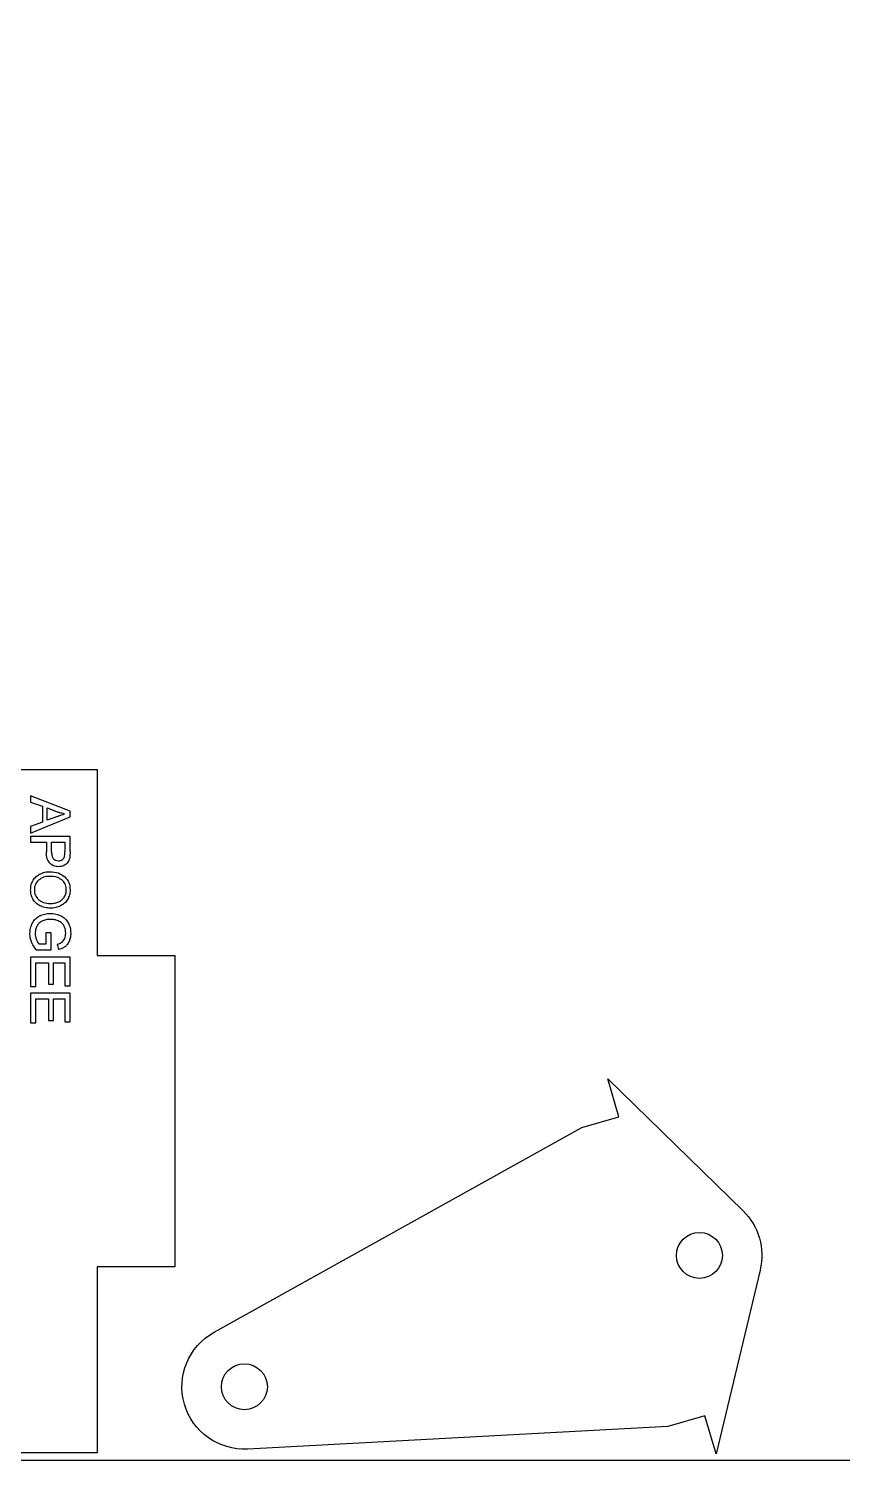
# Model space of a CAD drawing. Header units: millimetres. Extents: x 0 to 600, y -305 to 0.
# Drawn here: x 195.2 to 300, y -305 to -120.5 of the extents above; entities that cross this region are included whole.
import ezdxf

# ---------------------------------------------------------------- set-up
doc = ezdxf.new("R2010")
doc.units = ezdxf.units.MM
for name, color, linetype in [('BOARDS', 7, 'CONTINUOUS'), ('HOLES DIAM 6.0 D 5.0', 5, 'CONTINUOUS'), ('INSETS D 0.1', 3, 'CONTINUOUS'), ('PERIMETER D 5.0', 5, 'CONTINUOUS')]:
    doc.layers.add(name, color=color, linetype=linetype)

msp = doc.modelspace()

# ---------------------------------------------------------------- linework, layer by layer
at = {"layer": 'BOARDS'}
msp.add_lwpolyline([(0, 0), (600, 0), (600, -305), (0, -305)], close=True, dxfattribs=at)
at = {"layer": 'HOLES DIAM 6.0 D 5.0'}
for centre in [(281.6, -278.59), (222.99, -295.51)]:
    msp.add_circle(centre, 2.96, dxfattribs=at)
at = {"layer": 'INSETS D 0.1'}
for p, q in [((197.59, -220.93), (199.01, -221.46)), ((197.59, -222.51), (197.59, -220.93)), ((198.92, -222.01), (197.59, -222.51)), ((195.46, -224.6), (195.46, -225.34)), ((200.54, -224.6), (195.46, -224.6)), ((200.54, -226.53), (200.54, -224.6)), ((195.46, -225.34), (197.49, -225.34)), ((197.49, -225.34), (197.49, -226.58)), ((198.16, -226.59), (198.16, -225.34)), ((198.16, -225.34), (199.87, -225.34)), ((199.87, -225.34), (199.87, -226.58)), ((197.42, -237.03), (197.42, -238.5)), ((198.09, -237.03), (197.42, -237.03)), ((198.09, -239.23), (198.09, -237.03)), ((196.18, -239.23), (198.09, -239.23)), ((197.42, -238.5), (196.55, -238.5)), ((198.89, -238.49), (199.07, -239.16))]:
    msp.add_line(p, q, dxfattribs=at)
for points in [[(196.97, -220.71), (196.97, -222.75), (195.46, -223.33), (195.46, -224.17), (200.54, -222.09), (200.54, -221.32), (195.46, -219.37), (195.46, -220.16)], [(195.46, -243.95), (196.13, -243.95), (196.13, -240.88), (197.75, -240.88), (197.75, -243.65), (198.42, -243.65), (198.42, -240.88), (199.87, -240.88), (199.87, -243.83), (200.54, -243.83), (200.54, -240.14), (195.46, -240.14)], [(195.46, -244.8), (195.46, -248.61), (196.13, -248.61), (196.13, -245.54), (197.75, -245.54), (197.75, -248.31), (198.42, -248.31), (198.42, -245.54), (199.87, -245.54), (199.87, -248.49), (200.54, -248.49), (200.54, -244.8)]]:
    msp.add_lwpolyline(points, close=True, dxfattribs=at)
for points, knots in [([(198.92, -222.01), (198.92, -222.01), (198.92, -222.01), (198.92, -222.01), (199.11, -221.94), (199.31, -221.87), (199.5, -221.8), (199.6, -221.77), (199.71, -221.73), (199.82, -221.7)], [-0.00000382, -0.00000382, -0.00000382, -0.00000382, 0, 0, 0, 0.06111926, 0.06111926, 0.06111926, 0.09431712, 0.09431712, 0.09431712, 0.09431712]), ([(199.82, -221.7), (199.71, -221.67), (199.59, -221.65), (199.48, -221.62), (199.32, -221.57), (199.16, -221.52), (199.01, -221.46), (199.01, -221.46), (199.01, -221.46), (199.01, -221.46)], [0.01526989, 0.01526989, 0.01526989, 0.01526989, 0.04928266, 0.04928266, 0.04928266, 0.09930154, 0.09930154, 0.09930154, 0.09935214, 0.09935214, 0.09935214, 0.09935214]), ([(197.94, -228.08), (197.94, -228.08), (197.94, -228.08), (197.94, -228.07), (197.81, -227.89), (197.68, -227.7), (197.61, -227.49), (197.5, -227.21), (197.5, -226.89), (197.49, -226.58), (197.49, -226.58), (197.49, -226.58), (197.49, -226.58)], [-0.0006346, -0.0006346, -0.0006346, -0.0006346, 0, 0, 0, 0.0658901, 0.0658901, 0.0658901, 0.156267, 0.156267, 0.156267, 0.1562901, 0.1562901, 0.1562901, 0.1562901]), ([(198.16, -226.59), (198.17, -226.78), (198.17, -226.97), (198.22, -227.13), (198.26, -227.25), (198.33, -227.36), (198.39, -227.48)], [0, 0, 0, 0, 0.05515, 0.05515, 0.05515, 0.09490787, 0.09490787, 0.09490787, 0.09490787]), ([(199.83, -227.19), (199.84, -227.11), (199.85, -227.03), (199.86, -226.96), (199.87, -226.83), (199.87, -226.71), (199.87, -226.58), (199.87, -226.58), (199.87, -226.58), (199.87, -226.58)], [0.0003925, 0.0003925, 0.0003925, 0.0003925, 0.02402055, 0.02402055, 0.02402055, 0.06198013, 0.06198013, 0.06198013, 0.0619887, 0.0619887, 0.0619887, 0.0619887]), ([(200.54, -226.53), (200.54, -226.53), (200.54, -226.53), (200.54, -226.53), (200.54, -226.67), (200.54, -226.82), (200.53, -226.97), (200.52, -227.08), (200.51, -227.18), (200.49, -227.29), (200.49, -227.29), (200.49, -227.29), (200.49, -227.29)], [-0.00000629, -0.00000629, -0.00000629, -0.00000629, 0, 0, 0, 0.0439282, 0.0439282, 0.0439282, 0.07627234, 0.07627234, 0.07627234, 0.07641689, 0.07641689, 0.07641689, 0.07641689]), ([(199.05, -228.5), (199.05, -228.5), (199.05, -228.5), (199.05, -228.5), (198.85, -228.48), (198.64, -228.47), (198.45, -228.39), (198.27, -228.32), (198.11, -228.2), (197.95, -228.08), (197.95, -228.08), (197.95, -228.08), (197.94, -228.08)], [-0.0002491, -0.0002491, -0.0002491, -0.0002491, 0, 0, 0, 0.0597441, 0.0597441, 0.0597441, 0.1174894, 0.1174894, 0.1174894, 0.118123, 0.118123, 0.118123, 0.118123]), ([(198.39, -227.48), (198.48, -227.56), (198.57, -227.63), (198.66, -227.67), (198.77, -227.72), (198.9, -227.72), (199.03, -227.73)], [0.00065503, 0.00065503, 0.00065503, 0.00065503, 0.03512897, 0.03512897, 0.03512897, 0.07393186, 0.07393186, 0.07393186, 0.07393186]), ([(199.03, -227.73), (199.13, -227.73), (199.23, -227.72), (199.31, -227.7), (199.39, -227.67), (199.47, -227.63), (199.55, -227.58)], [0.00024116, 0.00024116, 0.00024116, 0.00024116, 0.02938703, 0.02938703, 0.02938703, 0.05636764, 0.05636764, 0.05636764, 0.05636764]), ([(199.75, -228.34), (199.75, -228.34), (199.75, -228.34), (199.75, -228.34), (199.64, -228.39), (199.54, -228.43), (199.42, -228.46), (199.3, -228.48), (199.18, -228.49), (199.06, -228.5), (199.05, -228.5), (199.05, -228.5), (199.05, -228.5)], [-0.00022295, -0.00022295, -0.00022295, -0.00022295, 0, 0, 0, 0.03450337, 0.03450337, 0.03450337, 0.07034596, 0.07034596, 0.07034596, 0.07059868, 0.07059868, 0.07059868, 0.07059868]), ([(199.55, -227.58), (199.61, -227.53), (199.68, -227.47), (199.72, -227.41), (199.77, -227.35), (199.8, -227.27), (199.83, -227.19)], [0.00034197, 0.00034197, 0.00034197, 0.00034197, 0.0261068, 0.0261068, 0.0261068, 0.05156406, 0.05156406, 0.05156406, 0.05156406]), ([(200.25, -227.93), (200.25, -227.93), (200.25, -227.93), (200.25, -227.93), (200.19, -228.01), (200.12, -228.09), (200.04, -228.16), (199.95, -228.23), (199.85, -228.29), (199.76, -228.34), (199.75, -228.34), (199.75, -228.34), (199.75, -228.34)], [-0.00030751, -0.00030751, -0.00030751, -0.00030751, 0, 0, 0, 0.03053413, 0.03053413, 0.03053413, 0.06325837, 0.06325837, 0.06325837, 0.06348071, 0.06348071, 0.06348071, 0.06348071]), ([(200.49, -227.29), (200.49, -227.29), (200.49, -227.29), (200.49, -227.29), (200.47, -227.41), (200.44, -227.53), (200.4, -227.64), (200.36, -227.74), (200.31, -227.83), (200.25, -227.92), (200.25, -227.92), (200.25, -227.93), (200.25, -227.93)], [-0.00014352, -0.00014352, -0.00014352, -0.00014352, 0, 0, 0, 0.0350037, 0.0350037, 0.0350037, 0.06640885, 0.06640885, 0.06640885, 0.06671724, 0.06671724, 0.06671724, 0.06671724]), ([(195.46, -231.49), (195.47, -231.26), (195.48, -231.04), (195.54, -230.83), (195.59, -230.63), (195.69, -230.44), (195.79, -230.25)], [0.0002332, 0.0002332, 0.0002332, 0.0002332, 0.0673902, 0.0673902, 0.0673902, 0.1317214, 0.1317214, 0.1317214, 0.1317214]), ([(195.79, -230.25), (195.91, -230.07), (196.04, -229.9), (196.19, -229.77), (196.34, -229.63), (196.52, -229.53), (196.7, -229.42)], [0.0002917, 0.0002917, 0.0002917, 0.0002917, 0.0633532, 0.0633532, 0.0633532, 0.12665, 0.12665, 0.12665, 0.12665]), ([(196.47, -230.24), (196.47, -230.24), (196.47, -230.24), (196.47, -230.24), (196.32, -230.41), (196.16, -230.59), (196.07, -230.8), (195.98, -231.01), (195.96, -231.25), (195.94, -231.48), (195.94, -231.48), (195.94, -231.48), (195.94, -231.48)], [-0.0004584, -0.0004584, -0.0004584, -0.0004584, 0, 0, 0, 0.0672528, 0.0672528, 0.0672528, 0.1356472, 0.1356472, 0.1356472, 0.1359961, 0.1359961, 0.1359961, 0.1359961]), ([(197.92, -229.74), (197.92, -229.74), (197.92, -229.74), (197.92, -229.74), (197.64, -229.75), (197.36, -229.77), (197.1, -229.86), (196.88, -229.95), (196.68, -230.09), (196.48, -230.23), (196.48, -230.23), (196.47, -230.23), (196.47, -230.24)], [-0.0001454, -0.0001454, -0.0001454, -0.0001454, 0, 0, 0, 0.0816981, 0.0816981, 0.0816981, 0.1532791, 0.1532791, 0.1532791, 0.1537404, 0.1537404, 0.1537404, 0.1537404]), ([(196.7, -229.42), (196.9, -229.34), (197.1, -229.25), (197.3, -229.21), (197.51, -229.16), (197.72, -229.15), (197.94, -229.14)], [0.0002482, 0.0002482, 0.0002482, 0.0002482, 0.0643997, 0.0643997, 0.0643997, 0.1287068, 0.1287068, 0.1287068, 0.1287068]), ([(199.56, -230.26), (199.56, -230.25), (199.56, -230.25), (199.56, -230.25), (199.35, -230.11), (199.14, -229.96), (198.91, -229.87), (198.6, -229.75), (198.26, -229.75), (197.93, -229.74), (197.93, -229.74), (197.92, -229.74), (197.92, -229.74)], [-0.0005655, -0.0005655, -0.0005655, -0.0005655, 0, 0, 0, 0.0747842, 0.0747842, 0.0747842, 0.1723437, 0.1723437, 0.1723437, 0.1724885, 0.1724885, 0.1724885, 0.1724885]), ([(197.94, -229.14), (198.32, -229.16), (198.7, -229.18), (199.03, -229.3), (199.32, -229.41), (199.59, -229.6), (199.86, -229.8)], [0.0002083, 0.0002083, 0.0002083, 0.0002083, 0.1122251, 0.1122251, 0.1122251, 0.209515, 0.209515, 0.209515, 0.209515]), ([(200.06, -231.49), (200.06, -231.49), (200.06, -231.49), (200.06, -231.49), (200.04, -231.27), (200.02, -231.04), (199.94, -230.83), (199.85, -230.62), (199.71, -230.44), (199.57, -230.26), (199.57, -230.26), (199.57, -230.26), (199.56, -230.26)], [-0.0002972, -0.0002972, -0.0002972, -0.0002972, 0, 0, 0, 0.0664607, 0.0664607, 0.0664607, 0.132763, 0.132763, 0.132763, 0.1333269, 0.1333269, 0.1333269, 0.1333269]), ([(199.86, -229.8), (200.06, -230.04), (200.26, -230.28), (200.38, -230.55), (200.49, -230.83), (200.52, -231.16), (200.55, -231.49)], [0.0004845, 0.0004845, 0.0004845, 0.0004845, 0.0930215, 0.0930215, 0.0930215, 0.1903635, 0.1903635, 0.1903635, 0.1903635]), ([(195.76, -232.68), (195.67, -232.49), (195.58, -232.3), (195.53, -232.11), (195.48, -231.91), (195.47, -231.7), (195.46, -231.49)], [0.0002829, 0.0002829, 0.0002829, 0.0002829, 0.0629069, 0.0629069, 0.0629069, 0.1260709, 0.1260709, 0.1260709, 0.1260709]), ([(195.94, -231.48), (195.94, -231.49), (195.94, -231.49), (195.94, -231.49), (195.96, -231.73), (195.98, -231.97), (196.08, -232.18), (196.17, -232.39), (196.32, -232.57), (196.48, -232.74), (196.48, -232.74), (196.48, -232.74), (196.48, -232.74)], [-0.0003486, -0.0003486, -0.0003486, -0.0003486, 0, 0, 0, 0.0693396, 0.0693396, 0.0693396, 0.136885, 0.136885, 0.136885, 0.1373731, 0.1373731, 0.1373731, 0.1373731]), ([(199.08, -233.03), (199.08, -233.03), (199.08, -233.03), (199.08, -233.03), (199.22, -232.95), (199.37, -232.87), (199.49, -232.77), (199.61, -232.66), (199.71, -232.54), (199.8, -232.41), (199.8, -232.41), (199.8, -232.41), (199.8, -232.41)], [-0.00026862, -0.00026862, -0.00026862, -0.00026862, 0, 0, 0, 0.04773984, 0.04773984, 0.04773984, 0.09392661, 0.09392661, 0.09392661, 0.09423227, 0.09423227, 0.09423227, 0.09423227]), ([(199.8, -232.41), (199.8, -232.41), (199.8, -232.41), (199.8, -232.41), (199.88, -232.27), (199.95, -232.13), (200, -231.98), (200.04, -231.82), (200.05, -231.66), (200.06, -231.5), (200.06, -231.5), (200.06, -231.5), (200.06, -231.49)], [-0.00030592, -0.00030592, -0.00030592, -0.00030592, 0, 0, 0, 0.04616594, 0.04616594, 0.04616594, 0.09360596, 0.09360596, 0.09360596, 0.09390635, 0.09390635, 0.09390635, 0.09390635]), ([(200.55, -231.49), (200.54, -231.71), (200.52, -231.93), (200.47, -232.14), (200.41, -232.34), (200.32, -232.53), (200.22, -232.72)], [0.000273, 0.000273, 0.000273, 0.000273, 0.066343, 0.066343, 0.066343, 0.1300608, 0.1300608, 0.1300608, 0.1300608]), ([(196.65, -233.54), (196.46, -233.42), (196.28, -233.31), (196.13, -233.17), (195.99, -233.03), (195.87, -232.86), (195.76, -232.68)], [0.0002718, 0.0002718, 0.0002718, 0.0002718, 0.0644742, 0.0644742, 0.0644742, 0.1269937, 0.1269937, 0.1269937, 0.1269937]), ([(196.48, -232.74), (196.48, -232.75), (196.48, -232.75), (196.48, -232.75), (196.69, -232.89), (196.9, -233.03), (197.13, -233.11), (197.4, -233.21), (197.7, -233.22), (197.99, -233.24), (198, -233.24), (198, -233.24), (198, -233.24)], [-0.000492, -0.000492, -0.000492, -0.000492, 0, 0, 0, 0.0731116, 0.0731116, 0.0731116, 0.1594803, 0.1594803, 0.1594803, 0.1596329, 0.1596329, 0.1596329, 0.1596329]), ([(197.99, -233.84), (197.75, -233.83), (197.51, -233.82), (197.28, -233.76), (197.07, -233.71), (196.86, -233.62), (196.65, -233.54)], [0.0001788, 0.0001788, 0.0001788, 0.0001788, 0.0724573, 0.0724573, 0.0724573, 0.1402314, 0.1402314, 0.1402314, 0.1402314]), ([(199.32, -233.55), (199.11, -233.64), (198.91, -233.72), (198.69, -233.77), (198.47, -233.82), (198.23, -233.83), (197.99, -233.84)], [0.0002744, 0.0002744, 0.0002744, 0.0002744, 0.0668201, 0.0668201, 0.0668201, 0.1380834, 0.1380834, 0.1380834, 0.1380834]), ([(198, -233.24), (198, -233.24), (198, -233.24), (198, -233.24), (198.19, -233.23), (198.39, -233.22), (198.58, -233.18), (198.75, -233.15), (198.91, -233.09), (199.08, -233.03), (199.08, -233.03), (199.08, -233.03), (199.08, -233.03)], [-0.0001551, -0.0001551, -0.0001551, -0.0001551, 0, 0, 0, 0.0574032, 0.0574032, 0.0574032, 0.1091817, 0.1091817, 0.1091817, 0.1094522, 0.1094522, 0.1094522, 0.1094522]), ([(200.22, -232.72), (200.1, -232.89), (199.98, -233.06), (199.83, -233.2), (199.69, -233.34), (199.5, -233.44), (199.32, -233.55)], [0.0002905, 0.0002905, 0.0002905, 0.0002905, 0.0629937, 0.0629937, 0.0629937, 0.1263732, 0.1263732, 0.1263732, 0.1263732]), ([(195.37, -237.12), (195.37, -237.12), (195.37, -237.12), (195.37, -237.12), (195.39, -236.88), (195.4, -236.64), (195.45, -236.41), (195.51, -236.18), (195.6, -235.97), (195.69, -235.76), (195.69, -235.76), (195.69, -235.76), (195.69, -235.76)], [-0.0001932, -0.0001932, -0.0001932, -0.0001932, 0, 0, 0, 0.0707429, 0.0707429, 0.0707429, 0.1385696, 0.1385696, 0.1385696, 0.1388497, 0.1388497, 0.1388497, 0.1388497]), ([(195.69, -235.76), (195.69, -235.76), (195.7, -235.76), (195.7, -235.76), (195.81, -235.57), (195.93, -235.38), (196.09, -235.22), (196.24, -235.07), (196.43, -234.95), (196.62, -234.84), (196.62, -234.84), (196.62, -234.84), (196.62, -234.84)], [-0.0002785, -0.0002785, -0.0002785, -0.0002785, 0, 0, 0, 0.0654129, 0.0654129, 0.0654129, 0.1303869, 0.1303869, 0.1303869, 0.130673, 0.130673, 0.130673, 0.130673]), ([(196.92, -235.51), (196.78, -235.6), (196.64, -235.68), (196.53, -235.79), (196.43, -235.89), (196.35, -236.03), (196.27, -236.17)], [0.00032206, 0.00032206, 0.00032206, 0.00032206, 0.04834605, 0.04834605, 0.04834605, 0.09566451, 0.09566451, 0.09566451, 0.09566451]), ([(196.62, -234.84), (196.62, -234.83), (196.63, -234.83), (196.63, -234.83), (196.83, -234.74), (197.04, -234.65), (197.27, -234.6), (197.5, -234.55), (197.74, -234.54), (197.97, -234.52), (197.97, -234.52), (197.98, -234.52), (197.98, -234.52)], [-0.0002878, -0.0002878, -0.0002878, -0.0002878, 0, 0, 0, 0.0672457, 0.0672457, 0.0672457, 0.137838, 0.137838, 0.137838, 0.1380381, 0.1380381, 0.1380381, 0.1380381]), ([(198.02, -235.29), (197.81, -235.29), (197.61, -235.3), (197.41, -235.34), (197.25, -235.38), (197.08, -235.45), (196.92, -235.51)], [0.0001461, 0.0001461, 0.0001461, 0.0001461, 0.0616608, 0.0616608, 0.0616608, 0.1146848, 0.1146848, 0.1146848, 0.1146848]), ([(197.98, -234.52), (197.98, -234.52), (197.98, -234.52), (197.98, -234.52), (198.22, -234.54), (198.46, -234.55), (198.69, -234.6), (198.92, -234.65), (199.14, -234.74), (199.35, -234.83), (199.35, -234.83), (199.36, -234.83), (199.36, -234.83)], [-0.0002003, -0.0002003, -0.0002003, -0.0002003, 0, 0, 0, 0.0709691, 0.0709691, 0.0709691, 0.1405413, 0.1405413, 0.1405413, 0.1407897, 0.1407897, 0.1407897, 0.1407897]), ([(199.01, -235.48), (198.85, -235.42), (198.69, -235.37), (198.53, -235.33), (198.37, -235.3), (198.19, -235.29), (198.02, -235.29)], [0.0002105, 0.0002105, 0.0002105, 0.0002105, 0.0504234, 0.0504234, 0.0504234, 0.1027625, 0.1027625, 0.1027625, 0.1027625]), ([(199.49, -235.78), (199.41, -235.72), (199.34, -235.66), (199.26, -235.61), (199.18, -235.56), (199.1, -235.52), (199.01, -235.48)], [0.00022245, 0.00022245, 0.00022245, 0.00022245, 0.02971631, 0.02971631, 0.02971631, 0.05866237, 0.05866237, 0.05866237, 0.05866237]), ([(199.36, -234.83), (199.36, -234.83), (199.36, -234.83), (199.36, -234.83), (199.55, -234.95), (199.75, -235.06), (199.92, -235.21), (200.07, -235.36), (200.19, -235.54), (200.31, -235.73), (200.31, -235.73), (200.31, -235.73), (200.31, -235.73)], [-0.0002464, -0.0002464, -0.0002464, -0.0002464, 0, 0, 0, 0.0665127, 0.0665127, 0.0665127, 0.1303041, 0.1303041, 0.1303041, 0.1306277, 0.1306277, 0.1306277, 0.1306277]), ([(199.84, -236.3), (199.8, -236.2), (199.75, -236.1), (199.69, -236.01), (199.63, -235.93), (199.56, -235.86), (199.49, -235.78)], [0.00021954, 0.00021954, 0.00021954, 0.00021954, 0.03389329, 0.03389329, 0.03389329, 0.06474187, 0.06474187, 0.06474187, 0.06474187]), ([(200.31, -235.73), (200.31, -235.73), (200.31, -235.73), (200.32, -235.73), (200.4, -235.93), (200.5, -236.14), (200.55, -236.35), (200.6, -236.59), (200.61, -236.83), (200.63, -237.07), (200.63, -237.07), (200.63, -237.07), (200.63, -237.07)], [-0.0003257, -0.0003257, -0.0003257, -0.0003257, 0, 0, 0, 0.0658058, 0.0658058, 0.0658058, 0.1365676, 0.1365676, 0.1365676, 0.1367306, 0.1367306, 0.1367306, 0.1367306]), ([(195.57, -238.2), (195.57, -238.2), (195.57, -238.2), (195.57, -238.2), (195.52, -238.02), (195.46, -237.85), (195.42, -237.67), (195.39, -237.48), (195.38, -237.3), (195.37, -237.12), (195.37, -237.12), (195.37, -237.12), (195.37, -237.12)], [-0.0001819, -0.0001819, -0.0001819, -0.0001819, 0, 0, 0, 0.0545444, 0.0545444, 0.0545444, 0.1086553, 0.1086553, 0.1086553, 0.1088493, 0.1088493, 0.1088493, 0.1088493]), ([(196.27, -236.17), (196.2, -236.31), (196.14, -236.46), (196.11, -236.61), (196.07, -236.76), (196.06, -236.92), (196.05, -237.08)], [0.000276, 0.000276, 0.000276, 0.000276, 0.0482253, 0.0482253, 0.0482253, 0.09641275, 0.09641275, 0.09641275, 0.09641275]), ([(196.05, -237.08), (196.06, -237.22), (196.07, -237.36), (196.09, -237.5), (196.12, -237.63), (196.17, -237.77), (196.21, -237.91)], [0.00021172, 0.00021172, 0.00021172, 0.00021172, 0.04266348, 0.04266348, 0.04266348, 0.08580162, 0.08580162, 0.08580162, 0.08580162]), ([(196.21, -237.91), (196.27, -238.03), (196.32, -238.15), (196.38, -238.26), (196.43, -238.34), (196.49, -238.42), (196.55, -238.5)], [0.00011854, 0.00011854, 0.00011854, 0.00011854, 0.03983703, 0.03983703, 0.03983703, 0.06963788, 0.06963788, 0.06963788, 0.06963788]), ([(199.51, -238.21), (199.58, -238.14), (199.65, -238.08), (199.7, -238.01), (199.76, -237.93), (199.81, -237.84), (199.85, -237.74)], [0.00033353, 0.00033353, 0.00033353, 0.00033353, 0.02825054, 0.02825054, 0.02825054, 0.05948184, 0.05948184, 0.05948184, 0.05948184]), ([(199.98, -237.07), (199.97, -236.93), (199.97, -236.79), (199.94, -236.66), (199.92, -236.54), (199.88, -236.42), (199.84, -236.3)], [0.00013899, 0.00013899, 0.00013899, 0.00013899, 0.04243263, 0.04243263, 0.04243263, 0.07982046, 0.07982046, 0.07982046, 0.07982046]), ([(199.85, -237.74), (199.89, -237.64), (199.93, -237.53), (199.95, -237.42), (199.97, -237.31), (199.97, -237.19), (199.98, -237.07)], [0.00020323, 0.00020323, 0.00020323, 0.00020323, 0.03419116, 0.03419116, 0.03419116, 0.07035363, 0.07035363, 0.07035363, 0.07035363]), ([(200.63, -237.07), (200.63, -237.07), (200.63, -237.07), (200.63, -237.07), (200.62, -237.24), (200.61, -237.42), (200.58, -237.59), (200.55, -237.75), (200.5, -237.91), (200.45, -238.06), (200.45, -238.06), (200.45, -238.06), (200.45, -238.06)], [-0.0001637, -0.0001637, -0.0001637, -0.0001637, 0, 0, 0, 0.051815, 0.051815, 0.051815, 0.1000753, 0.1000753, 0.1000753, 0.1002852, 0.1002852, 0.1002852, 0.1002852]), ([(196.18, -239.23), (196.17, -239.22), (196.17, -239.22), (196.16, -239.21), (196.04, -239.05), (195.92, -238.89), (195.82, -238.71), (195.72, -238.55), (195.65, -238.37), (195.57, -238.2), (195.57, -238.2), (195.57, -238.2), (195.57, -238.2)], [-0.0020201, -0.0020201, -0.0020201, -0.0020201, 0, 0, 0, 0.0601208, 0.0601208, 0.0601208, 0.1167366, 0.1167366, 0.1167366, 0.1169187, 0.1169187, 0.1169187, 0.1169187]), ([(198.89, -238.49), (198.9, -238.49), (198.91, -238.48), (198.93, -238.48), (199.04, -238.44), (199.16, -238.41), (199.26, -238.35), (199.35, -238.31), (199.43, -238.26), (199.51, -238.21)], [-0.00387749, -0.00387749, -0.00387749, -0.00387749, 0, 0, 0, 0.03636609, 0.03636609, 0.03636609, 0.06615474, 0.06615474, 0.06615474, 0.06615474]), ([(199.95, -238.77), (199.94, -238.77), (199.94, -238.77), (199.94, -238.77), (199.83, -238.85), (199.71, -238.93), (199.58, -238.99), (199.43, -239.06), (199.27, -239.11), (199.11, -239.15), (199.1, -239.16), (199.09, -239.16), (199.07, -239.16)], [-0.00032364, -0.00032364, -0.00032364, -0.00032364, 0, 0, 0, 0.0422755, 0.0422755, 0.0422755, 0.09067963, 0.09067963, 0.09067963, 0.09475234, 0.09475234, 0.09475234, 0.09475234]), ([(200.45, -238.06), (200.45, -238.06), (200.45, -238.06), (200.45, -238.07), (200.38, -238.2), (200.32, -238.34), (200.23, -238.46), (200.15, -238.58), (200.05, -238.67), (199.95, -238.77), (199.95, -238.77), (199.95, -238.77), (199.95, -238.77)], [-0.00020876, -0.00020876, -0.00020876, -0.00020876, 0, 0, 0, 0.0443862, 0.0443862, 0.0443862, 0.08510129, 0.08510129, 0.08510129, 0.0854237, 0.0854237, 0.0854237, 0.0854237])]:
    msp.add_open_spline(points, degree=3, knots=knots, dxfattribs=at)
at = {"layer": 'PERIMETER D 5.0'}
msp.add_lwpolyline([(204.04, -304.04), (10.96, -304.04), (10.96, -280.04), (0.96, -280.04), (0.96, -239.96), (10.96, -239.96), (10.96, -215.96), (204.04, -215.96), (204.04, -239.96), (214.04, -239.96), (214.04, -280.04), (204.04, -280.04)], close=True, dxfattribs=at)
msp.add_lwpolyline([(219.08, -288.49), (266.43, -262.11), (271.2, -260.74), (269.78, -255.82), (287.21, -272.84, -0.264188), (289.41, -280.47), (283.73, -304.16), (282.31, -299.25), (277.54, -300.62), (223.42, -303.54, -0.795212)], format="xyb", close=True, dxfattribs=at)

doc.saveas('drawing.dxf')
